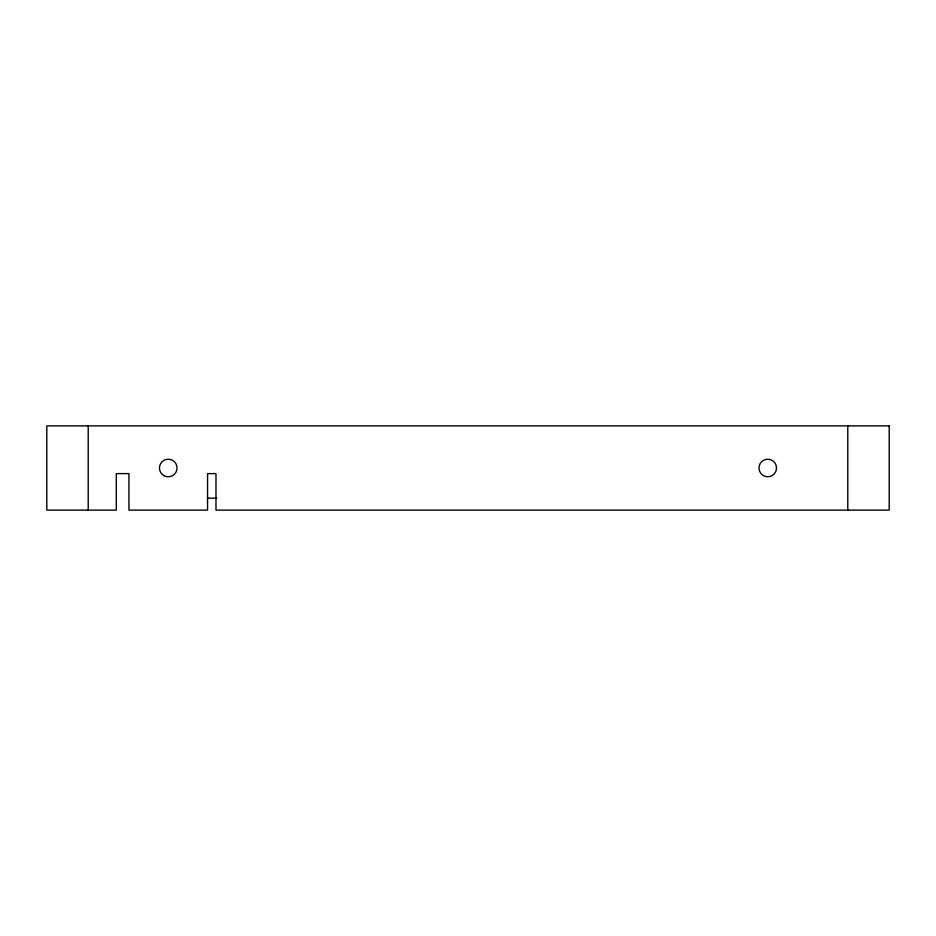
<?xml version="1.0" encoding="UTF-8"?>
<svg xmlns="http://www.w3.org/2000/svg" width="936" height="936" viewBox="0 0 936 936"><rect width="100%" height="100%" fill="white"/><g stroke="black" fill="none" stroke-linecap="round" stroke-linejoin="round"><path stroke-width="1.4" d="M207.558 498.186L216.661 498.186M847.782 425.88L847.782 510.12M88.218 425.88L88.218 510.12M776.482 467.111L776.412 469.404A8.775 8.775 0 0 1 762.828 475.254A8.775 8.775 0 0 1 763.261 460.465A8.775 8.775 0 0 1 776.482 467.111M889.2 425.88L46.8 425.88L46.8 510.12L116.298 510.12L116.298 473.616L128.934 473.616L128.934 510.12L207.558 510.12L207.558 473.616L215.982 473.616L215.982 510.12L889.2 510.12L889.2 425.88M163.858 475.605A8.775 8.775 0 0 0 177.021 468A8.775 8.775 0 0 0 163.858 460.395A8.775 8.775 0 0 0 163.858 475.605"/></g></svg>
